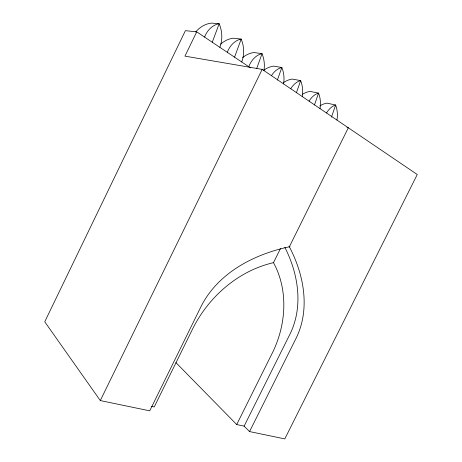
<?xml version="1.0" encoding="UTF-8"?>
<svg xmlns="http://www.w3.org/2000/svg" width="462" height="462" viewBox="0 0 462 462"><rect width="100%" height="100%" fill="white"/><g stroke="black" fill="none" stroke-linecap="round" stroke-linejoin="round"><path stroke-width="0.69" d="M331.479 117.134L335.626 105.013L326.894 103.13A22.02 17.816 -60.5 0 0 319.727 105.965M314.455 105.001L318.566 93.105L309.927 91.384A22.551 18.584 -61.7 0 0 302.535 94.254M296.402 92.77L300.664 80.607L292.123 79.06A23.106 19.41 -63.1 0 0 283.541 82.582M277.362 80.093L281.849 67.475L273.429 66.124A23.701 20.282 -64.9 0 0 264.085 70.022M256.618 68.705L262.046 53.65L253.777 52.518A24.336 21.217 -67.3 0 0 242.677 57.577M234.552 57.178L241.181 39.079L233.085 38.196A25.017 22.205 -70.5 0 0 220.657 44.15M212.266 42.25L219.161 23.712L211.273 23.1A25.762 23.25 -74.9 0 0 195.726 31.982M250.485 67.85L196.714 31.838L184.956 56.139L262.173 69.381L417.255 174.515L284.8 438.9L249.561 431.577L244.138 426.131L236.711 424.549L175.924 362.63M290.015 246.656C254.447 254.013 218.231 272.672 201.189 306.237L149.723 410.839L100.3 400.571L262.173 69.381M151.594 406.398L154.227 406.958L192.718 328.753C208.685 296.754 238.282 270.79 273.492 262.659L280.469 248.568M289.333 246.823L348.325 127.789L346.933 127.437M236.711 424.549L271.951 353.748C286.111 325.768 288.79 290.754 273.492 262.659M244.138 426.131L289.738 334.592C303.609 307.039 298.464 273.931 284.84 247.349M249.561 431.577L295.767 338.917C310.689 309.465 303.95 274.232 289.045 246.2M196.714 31.838L185.401 30.671L44.745 321.8L100.3 400.571M248.758 66.695A24.948 18.053 -89.1 0 1 262.046 53.65A25.739 21.056 81.9 0 1 263.923 70.536M204.556 37.087A26.582 20.045 86.5 0 1 219.161 23.712A27.576 22.967 75.4 0 1 219.831 47.32M271.471 75.647A24.226 17.14 -87.4 0 1 281.849 67.475A24.942 20.161 84.6 0 1 283.576 83.859M227.258 52.293A25.728 19.023 88.9 0 1 241.181 39.079A26.611 21.991 78.9 0 1 241.718 61.977M302.252 96.518A24.215 19.312 86.8 0 0 300.664 80.607A23.556 16.285 -86 0 0 290.748 88.716M336.971 120.056A22.909 17.747 -89.6 0 0 335.626 105.013A22.343 14.732 -83.7 0 0 326.53 112.976M320.033 108.57A23.539 18.509 88.8 0 0 318.566 93.105A22.927 15.483 -84.7 0 0 309.078 101.143"/></g></svg>
